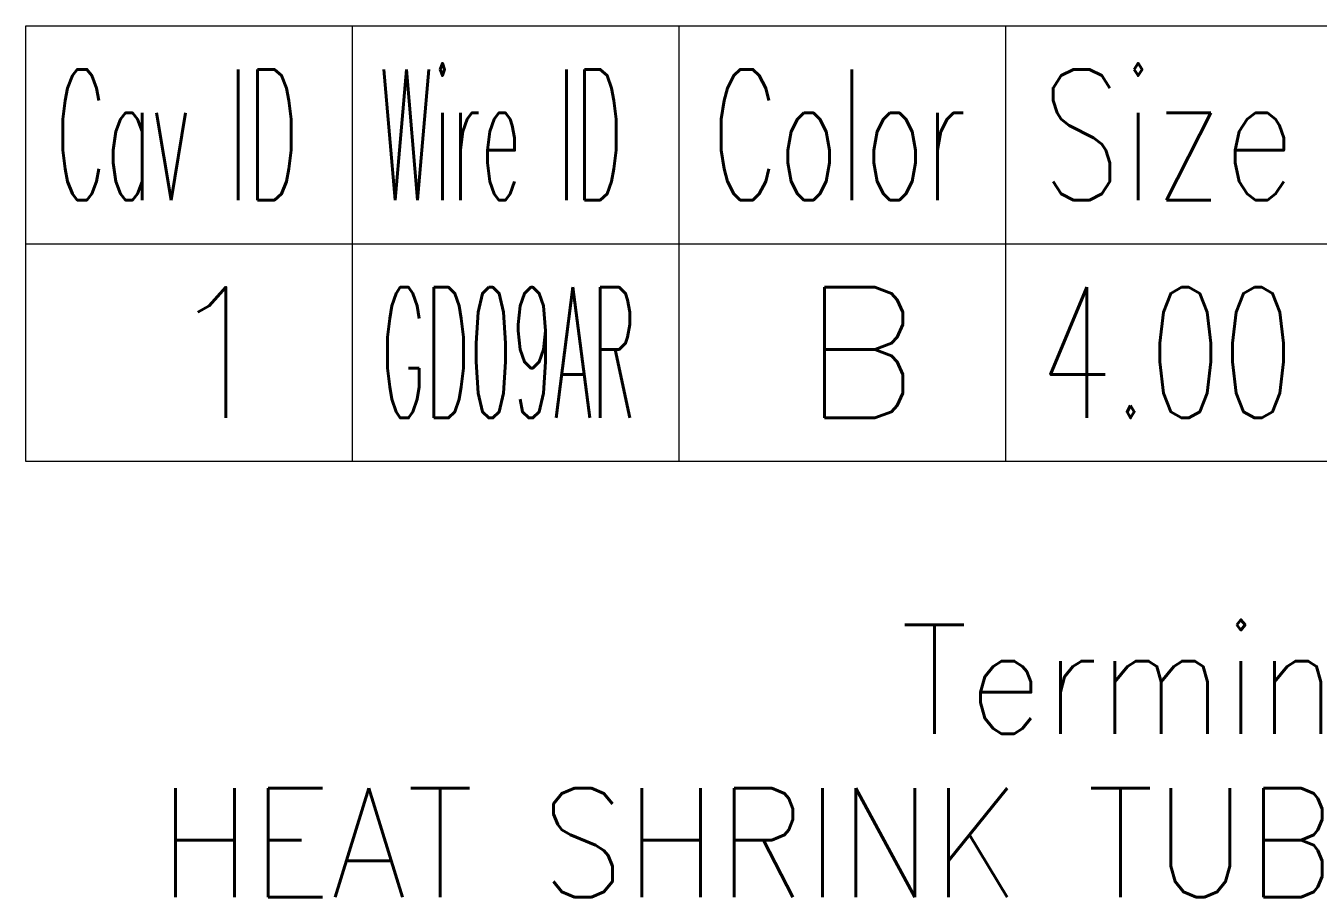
# Model space of a CAD drawing. Header units: inches. Extents: x 47316 to 59086, y 3141 to 11743.
# Drawn here: x 50884.45 to 50914.13, y 11048.41 to 11068.41 of the extents above; entities that cross this region are included whole.
import ezdxf

# ---------------------------------------------------------------- set-up
doc = ezdxf.new("R2010")
doc.units = ezdxf.units.IN
doc.header["$MEASUREMENT"] = 0
doc.styles.add('样式 100', font='SimSun.ttf', dxfattribs={"width": 0.7, "height": 3.5})

msp = doc.modelspace()

# ---------------------------------------------------------------- linework, layer by layer
at = {"color": 102, "linetype": 'Continuous', "lineweight": 15}
for p, q in [((50884.453, 11068.406), (50966.953, 11068.406)), ((50884.453, 11063.406), (50884.453, 11068.406)), ((50884.453, 11063.406), (50966.953, 11063.406)), ((50891.953, 11058.406), (50891.953, 11063.406)), ((50899.453, 11058.406), (50899.453, 11063.406)), ((50906.953, 11058.406), (50906.953, 11063.406))]:
    msp.add_line(p, q, dxfattribs=at)
at = {"color": 7, "linetype": 'Continuous', "lineweight": 15}
for p, q in [((50891.953, 11063.406), (50891.953, 11068.406)), ((50899.453, 11063.406), (50899.453, 11068.406)), ((50906.953, 11063.406), (50906.953, 11068.406))]:
    msp.add_line(p, q, dxfattribs=at)
at = {"color": 102, "linetype": 'Continuous', "lineweight": 15}
msp.add_lwpolyline([(50884.453, 11058.406), (50884.453, 11063.406), (50966.953, 11063.406), (50966.953, 11058.406)], close=True, dxfattribs=at)

# ---------------------------------------------------------------- texts
at = {"color": 7, "linetype": 'Continuous', "lineweight": 15, "char_height": 3, "attachment_point": 1, "style": '样式 100'}
for s, insert, width in [('\\Fromans.shx;\\W0.4026548673;\\T1.0000000000;\\o\\lWire ID', (50892.568, 11067.406), 6.5), ('\\Fromans.shx;\\W0.7222222222;\\T1.0000000000;\\o\\lSize', (50907.762, 11067.406), 6.5), ('\\Fromans.shx;\\W0.4292452830;\\T1.0000000000;\\o\\lCav ID', (50885.137, 11067.406), 6.5), ('\\Fromans.shx;\\W0.5687500000;\\T1.0000000000;\\o\\lColor', (50900.197, 11067.406), 6.5), ('\\Fromans.shx;\\W1.0000000000;\\T1.0000000000;\\o\\l1', (50887.631, 11062.406), 2.85714)]:
    msp.add_mtext(s, dxfattribs=dict(at, insert=insert, width=width))
at = {"color": 21, "linetype": 'Continuous', "lineweight": 15, "char_height": 3, "width": 6.5, "attachment_point": 1, "style": '样式 100'}
for s, insert in [('{\\Fromans.shx|c134;\\W0.376033;GD09AR}', (50892.614, 11062.406)), ('\\Fromans.shx;\\W0.6500000000;\\T1.0000000000;\\o\\l4.00', (50907.731, 11062.406))]:
    msp.add_mtext(s, dxfattribs=dict(at, insert=insert))
at = {"color": 140, "linetype": 'Continuous', "lineweight": 15, "insert": (50902.274, 11062.406), "char_height": 3, "width": 3, "attachment_point": 1, "style": '样式 100'}
msp.add_mtext('\\Fromans.shx;\\W1.0000000000;\\T1.0000000000;\\o\\lB', dxfattribs=at)
at = {"color": 42, "linetype": 'Continuous', "lineweight": 15, "char_height": 2.5, "attachment_point": 1, "style": '样式 100'}
for s, insert, width in [('\\Fromans.shx;\\W0.9000000000;\\T1.0000000000;\\o\\lTerminal : 1 : YNDP003', (50904.542, 11054.656), 42.53571), ('\\Fromans.shx;\\W0.9000000000;\\T1.0000000000;\\o\\lHEAT SHRINK TUBE 6MM : 1.0 : HDWT6-30', (50887.506, 11050.906), 77.25)]:
    msp.add_mtext(s, dxfattribs=dict(at, insert=insert, width=width))

doc.saveas('drawing.dxf')
